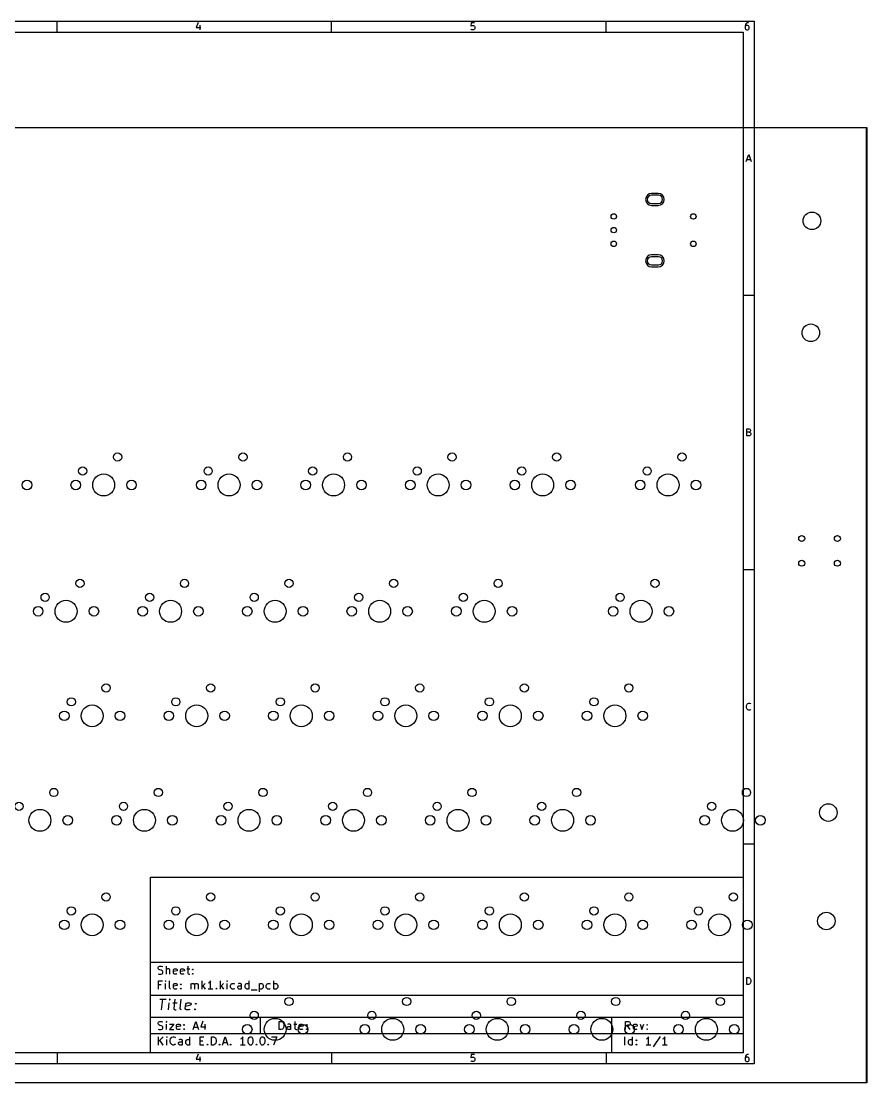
# Model space of a CAD drawing. Header units: inches. Extents: x 0 to 12.1, y -8 to -0.4.
# Drawn here: x 6.04 to 12.11, y -8.01 to -0.39 of the extents above; entities that cross this region are included whole.
import ezdxf

# ---------------------------------------------------------------- set-up
doc = ezdxf.new("R2010")
doc.units = ezdxf.units.IN
doc.header["$MEASUREMENT"] = 0
doc.layers.add('Edge.Cuts', color=31, linetype='CONTINUOUS', true_color=0xffb86c)

msp = doc.modelspace()

# ---------------------------------------------------------------- linework, layer by layer
at = {"layer": 'BLACK', "linetype": 'CONTINUOUS'}
for p, q in [((0.3937, -0.3937), (11.2993, -0.3937)), ((6.2992, -0.4724), (6.2992, -0.3937)), ((7.3093, -0.4028), (7.2971, -0.4394)), ((7.2971, -0.4394), (7.3288, -0.4394)), ((7.3215, -0.4223), (7.3215, -0.4564)), ((8.2677, -0.4724), (8.2677, -0.3937)), ((9.268, -0.4053), (9.2656, -0.4296)), ((9.2656, -0.4296), (9.268, -0.4272)), ((9.268, -0.454), (9.2656, -0.4516)), ((9.2924, -0.4053), (9.268, -0.4053)), ((9.268, -0.4272), (9.2729, -0.4248)), ((9.2729, -0.4564), (9.268, -0.454)), ((9.2729, -0.4248), (9.2851, -0.4248)), ((9.2851, -0.4564), (9.2729, -0.4564)), ((9.2851, -0.4248), (9.29, -0.4272)), ((9.29, -0.454), (9.2851, -0.4564)), ((9.29, -0.4272), (9.2924, -0.4296)), ((9.2924, -0.4516), (9.29, -0.454)), ((9.2924, -0.4296), (9.2948, -0.4345)), ((9.2948, -0.4467), (9.2924, -0.4516)), ((9.2948, -0.4345), (9.2948, -0.4467)), ((10.2362, -0.4724), (10.2362, -0.3937)), ((11.2365, -0.4174), (11.2341, -0.4272)), ((11.2341, -0.4272), (11.2341, -0.4467)), ((11.2365, -0.4296), (11.2341, -0.4345)), ((11.2341, -0.4467), (11.2365, -0.4516)), ((11.2414, -0.4101), (11.2365, -0.4174)), ((11.239, -0.4272), (11.2365, -0.4296)), ((11.2365, -0.4516), (11.239, -0.454)), ((11.2439, -0.4248), (11.239, -0.4272)), ((11.239, -0.454), (11.2439, -0.4564)), ((11.2439, -0.4077), (11.2414, -0.4101)), ((11.2487, -0.4053), (11.2439, -0.4077)), ((11.2536, -0.4248), (11.2439, -0.4248)), ((11.2439, -0.4564), (11.2536, -0.4564)), ((11.2585, -0.4053), (11.2487, -0.4053)), ((11.2585, -0.4272), (11.2536, -0.4248)), ((11.2536, -0.4564), (11.2585, -0.454)), ((11.2609, -0.4296), (11.2585, -0.4272)), ((11.2585, -0.454), (11.2609, -0.4516)), ((11.2634, -0.4345), (11.2609, -0.4296)), ((11.2609, -0.4516), (11.2634, -0.4467)), ((11.2634, -0.4467), (11.2634, -0.4345)), ((11.2993, -0.3937), (11.2993, -7.8743)), ((0.4724, -0.4724), (11.2206, -0.4724)), ((11.2206, -0.4724), (11.2206, -7.7956)), ((11.2429, -1.4013), (11.2599, -1.3501)), ((11.2599, -1.3501), (11.277, -1.4013)), ((11.2477, -1.3867), (11.2721, -1.3867)), ((11.2993, -2.3622), (11.2206, -2.3622)), ((11.2465, -3.3698), (11.2465, -3.3186)), ((11.2465, -3.3186), (11.2636, -3.3186)), ((11.2636, -3.343), (11.2465, -3.343)), ((11.2636, -3.3186), (11.2685, -3.3211)), ((11.2685, -3.3406), (11.2636, -3.343)), ((11.2636, -3.343), (11.2709, -3.3455)), ((11.2685, -3.3211), (11.2709, -3.3235)), ((11.2709, -3.3381), (11.2685, -3.3406)), ((11.2709, -3.3235), (11.2733, -3.3284)), ((11.2733, -3.3333), (11.2709, -3.3381)), ((11.2709, -3.3455), (11.2733, -3.3479)), ((11.2733, -3.3284), (11.2733, -3.3333)), ((11.2733, -3.3479), (11.2758, -3.3528)), ((11.266, -3.3698), (11.2465, -3.3698)), ((11.2709, -3.3674), (11.266, -3.3698)), ((11.2733, -3.365), (11.2709, -3.3674)), ((11.2758, -3.3601), (11.2733, -3.365)), ((11.2758, -3.3528), (11.2758, -3.3601)), ((11.2993, -4.3307), (11.2206, -4.3307)), ((11.2441, -5.3091), (11.2465, -5.2993)), ((11.2441, -5.3164), (11.2441, -5.3091)), ((11.2465, -5.3261), (11.2441, -5.3164)), ((11.2465, -5.2993), (11.249, -5.2945)), ((11.249, -5.331), (11.2465, -5.3261)), ((11.249, -5.2945), (11.2538, -5.2896)), ((11.2538, -5.3359), (11.249, -5.331)), ((11.2538, -5.2896), (11.2611, -5.2871)), ((11.2611, -5.2871), (11.266, -5.2871)), ((11.266, -5.2871), (11.2733, -5.2896)), ((11.2733, -5.2896), (11.2758, -5.292)), ((11.2611, -5.3383), (11.2538, -5.3359)), ((11.266, -5.3383), (11.2611, -5.3383)), ((11.2733, -5.3359), (11.266, -5.3383)), ((11.2758, -5.3335), (11.2733, -5.3359)), ((11.2993, -6.2992), (11.2206, -6.2992)), ((6.9686, -6.5357), (11.2206, -6.5357)), ((6.9686, -7.7956), (6.9686, -6.5357)), ((11.2206, -6.5357), (11.2206, -7.7956)), ((6.9686, -7.146), (11.2206, -7.146)), ((7.0231, -7.1842), (7.0259, -7.1786)), ((7.0231, -7.1898), (7.0231, -7.1842)), ((7.0259, -7.1955), (7.0231, -7.1898)), ((7.0231, -7.2292), (7.0315, -7.232)), ((7.0259, -7.1786), (7.0287, -7.1758)), ((7.0287, -7.1983), (7.0259, -7.1955)), ((7.0287, -7.1758), (7.0343, -7.173)), ((7.0343, -7.2011), (7.0287, -7.1983)), ((7.0315, -7.232), (7.0456, -7.232)), ((7.0343, -7.173), (7.0484, -7.173)), ((7.0456, -7.2039), (7.0343, -7.2011)), ((7.0512, -7.2067), (7.0456, -7.2039)), ((7.0456, -7.232), (7.0512, -7.2292)), ((7.0484, -7.173), (7.0568, -7.1758)), ((7.054, -7.2095), (7.0512, -7.2067)), ((7.0512, -7.2292), (7.054, -7.2264)), ((7.0568, -7.2151), (7.054, -7.2095)), ((7.054, -7.2264), (7.0568, -7.2208)), ((7.0568, -7.2208), (7.0568, -7.2151)), ((7.0821, -7.232), (7.0821, -7.173)), ((7.085, -7.1955), (7.0821, -7.1983)), ((7.0906, -7.1927), (7.085, -7.1955)), ((7.099, -7.1927), (7.0906, -7.1927)), ((7.1046, -7.1955), (7.099, -7.1927)), ((7.1075, -7.2011), (7.1046, -7.1955)), ((7.1075, -7.232), (7.1075, -7.2011)), ((7.1328, -7.2011), (7.1356, -7.1955)), ((7.1328, -7.2236), (7.1328, -7.2011)), ((7.1609, -7.2067), (7.1328, -7.2123)), ((7.1356, -7.2292), (7.1328, -7.2236)), ((7.1356, -7.1955), (7.1412, -7.1927)), ((7.1412, -7.232), (7.1356, -7.2292)), ((7.1412, -7.1927), (7.1525, -7.1927)), ((7.1525, -7.232), (7.1412, -7.232)), ((7.1525, -7.1927), (7.1581, -7.1955)), ((7.1581, -7.2292), (7.1525, -7.232)), ((7.1581, -7.1955), (7.1609, -7.2011)), ((7.1609, -7.2011), (7.1609, -7.2067)), ((7.1834, -7.2011), (7.1862, -7.1955)), ((7.1834, -7.2236), (7.1834, -7.2011)), ((7.2115, -7.2067), (7.1834, -7.2123)), ((7.1862, -7.2292), (7.1834, -7.2236)), ((7.1862, -7.1955), (7.1918, -7.1927)), ((7.1918, -7.232), (7.1862, -7.2292)), ((7.1918, -7.1927), (7.2031, -7.1927)), ((7.2031, -7.232), (7.1918, -7.232)), ((7.2031, -7.1927), (7.2087, -7.1955)), ((7.2087, -7.2292), (7.2031, -7.232)), ((7.2087, -7.1955), (7.2115, -7.2011)), ((7.2115, -7.2011), (7.2115, -7.2067)), ((7.2284, -7.1927), (7.2509, -7.1927)), ((7.2368, -7.173), (7.2368, -7.2236)), ((7.2368, -7.2236), (7.2396, -7.2292)), ((7.2396, -7.2292), (7.2453, -7.232)), ((7.2453, -7.232), (7.2509, -7.232)), ((7.2678, -7.1983), (7.2706, -7.1955)), ((7.2706, -7.2011), (7.2678, -7.1983)), ((7.2678, -7.2292), (7.2706, -7.2264)), ((7.2706, -7.232), (7.2678, -7.2292)), ((7.2706, -7.1955), (7.2734, -7.1983)), ((7.2706, -7.1955), (7.2706, -7.2011)), ((7.2734, -7.1983), (7.2706, -7.2011)), ((7.2706, -7.2264), (7.2734, -7.2292)), ((7.2706, -7.2264), (7.2706, -7.232)), ((7.2734, -7.2292), (7.2706, -7.232)), ((7.0259, -7.3383), (7.0259, -7.2793)), ((7.0259, -7.2793), (7.054, -7.2793)), ((7.0456, -7.3074), (7.0259, -7.3074)), ((7.0765, -7.2793), (7.0737, -7.2821)), ((7.0737, -7.2821), (7.0765, -7.2849)), ((7.0793, -7.2821), (7.0765, -7.2793)), ((7.0765, -7.2793), (7.0765, -7.2849)), ((7.0765, -7.2849), (7.0793, -7.2821)), ((7.0765, -7.3383), (7.0765, -7.2989)), ((7.1046, -7.3299), (7.1046, -7.2793)), ((7.1328, -7.3074), (7.1356, -7.3018)), ((7.1328, -7.3299), (7.1328, -7.3074)), ((7.1356, -7.3018), (7.1412, -7.2989)), ((7.1412, -7.2989), (7.1525, -7.2989)), ((7.1525, -7.2989), (7.1581, -7.3018)), ((7.1581, -7.3018), (7.1609, -7.3074)), ((7.1609, -7.3074), (7.1609, -7.313)), ((7.1834, -7.3046), (7.1862, -7.3018)), ((7.1862, -7.3074), (7.1834, -7.3046)), ((7.1862, -7.3018), (7.189, -7.3046)), ((7.1862, -7.3018), (7.1862, -7.3074)), ((7.189, -7.3046), (7.1862, -7.3074)), ((7.2593, -7.3383), (7.2593, -7.2989)), ((7.2593, -7.3046), (7.2621, -7.3018)), ((7.2621, -7.3018), (7.2678, -7.2989)), ((7.2678, -7.2989), (7.2762, -7.2989)), ((7.2762, -7.2989), (7.2818, -7.3018)), ((7.2818, -7.3018), (7.2846, -7.3074)), ((7.2846, -7.3074), (7.2874, -7.3018)), ((7.2846, -7.3074), (7.2846, -7.3383)), ((7.2874, -7.3018), (7.2931, -7.2989)), ((7.2931, -7.2989), (7.3015, -7.2989)), ((7.3015, -7.2989), (7.3071, -7.3018)), ((7.3071, -7.3018), (7.3099, -7.3074)), ((7.3099, -7.3074), (7.3099, -7.3383)), ((7.3381, -7.3383), (7.3381, -7.2793)), ((7.3606, -7.2989), (7.3381, -7.3214)), ((7.3887, -7.2933), (7.383, -7.2961)), ((7.3943, -7.2877), (7.3887, -7.2933)), ((7.3999, -7.2793), (7.3943, -7.2877)), ((7.3999, -7.3383), (7.3999, -7.2793)), ((7.4702, -7.3383), (7.4702, -7.2793)), ((7.4927, -7.2989), (7.4702, -7.3214)), ((7.518, -7.2793), (7.5152, -7.2821)), ((7.5152, -7.2821), (7.518, -7.2849)), ((7.5208, -7.2821), (7.518, -7.2793)), ((7.518, -7.2793), (7.518, -7.2849)), ((7.518, -7.2849), (7.5208, -7.2821)), ((7.518, -7.3383), (7.518, -7.2989)), ((7.5433, -7.3102), (7.5462, -7.3046)), ((7.5433, -7.3271), (7.5433, -7.3102)), ((7.5462, -7.3046), (7.549, -7.3018)), ((7.549, -7.3018), (7.5546, -7.2989)), ((7.5546, -7.2989), (7.5658, -7.2989)), ((7.5658, -7.2989), (7.5715, -7.3018)), ((7.6024, -7.2989), (7.5968, -7.3018)), ((7.6136, -7.2989), (7.6024, -7.2989)), ((7.6193, -7.3018), (7.6136, -7.2989)), ((7.6221, -7.3074), (7.6193, -7.3018)), ((7.6221, -7.3383), (7.6221, -7.3074)), ((7.6474, -7.3102), (7.6502, -7.3046)), ((7.6474, -7.3271), (7.6474, -7.3102)), ((7.6502, -7.3046), (7.653, -7.3018)), ((7.653, -7.3018), (7.6586, -7.2989)), ((7.6586, -7.2989), (7.6699, -7.2989)), ((7.6699, -7.2989), (7.6755, -7.3018)), ((7.6755, -7.3383), (7.6755, -7.2793)), ((7.7486, -7.2989), (7.7486, -7.358)), ((7.7486, -7.3018), (7.7543, -7.2989)), ((7.7543, -7.2989), (7.7655, -7.2989)), ((7.7655, -7.2989), (7.7711, -7.3018)), ((7.7711, -7.3018), (7.7739, -7.3046)), ((7.7739, -7.3046), (7.7768, -7.3102)), ((7.7768, -7.3102), (7.7768, -7.3271)), ((7.7992, -7.3102), (7.8021, -7.3046)), ((7.7992, -7.3271), (7.7992, -7.3102)), ((7.8021, -7.3046), (7.8049, -7.3018)), ((7.8049, -7.3018), (7.8105, -7.2989)), ((7.8105, -7.2989), (7.8217, -7.2989)), ((7.8217, -7.2989), (7.8274, -7.3018)), ((7.8527, -7.3383), (7.8527, -7.2793)), ((7.8527, -7.3018), (7.8583, -7.2989)), ((7.8583, -7.2989), (7.8696, -7.2989)), ((7.8696, -7.2989), (7.8752, -7.3018)), ((7.8752, -7.3018), (7.878, -7.3046)), ((7.878, -7.3046), (7.8808, -7.3102)), ((7.8808, -7.3102), (7.8808, -7.3271)), ((11.2465, -7.3068), (11.2465, -7.2557)), ((11.2465, -7.2557), (11.2587, -7.2557)), ((11.2587, -7.3068), (11.2465, -7.3068)), ((11.2587, -7.2557), (11.266, -7.2581)), ((11.266, -7.3044), (11.2587, -7.3068)), ((11.266, -7.2581), (11.2709, -7.263)), ((11.2709, -7.2995), (11.266, -7.3044)), ((11.2709, -7.263), (11.2733, -7.2678)), ((11.2733, -7.2946), (11.2709, -7.2995)), ((11.2733, -7.2678), (11.2758, -7.2776)), ((11.2758, -7.2849), (11.2733, -7.2946)), ((11.2758, -7.2776), (11.2758, -7.2849)), ((6.9686, -7.3822), (11.2206, -7.3822)), ((7.1075, -7.3355), (7.1046, -7.3299)), ((7.1131, -7.3383), (7.1075, -7.3355)), ((7.1609, -7.313), (7.1328, -7.3186)), ((7.1356, -7.3355), (7.1328, -7.3299)), ((7.1412, -7.3383), (7.1356, -7.3355)), ((7.1525, -7.3383), (7.1412, -7.3383)), ((7.1581, -7.3355), (7.1525, -7.3383)), ((7.1834, -7.3355), (7.1862, -7.3327)), ((7.1862, -7.3383), (7.1834, -7.3355)), ((7.1862, -7.3327), (7.189, -7.3355)), ((7.1862, -7.3327), (7.1862, -7.3383)), ((7.189, -7.3355), (7.1862, -7.3383)), ((7.3437, -7.3158), (7.3606, -7.3383)), ((7.4168, -7.3383), (7.383, -7.3383)), ((7.4393, -7.3355), (7.4421, -7.3327)), ((7.4421, -7.3383), (7.4393, -7.3355)), ((7.4421, -7.3327), (7.4449, -7.3355)), ((7.4421, -7.3327), (7.4421, -7.3383)), ((7.4449, -7.3355), (7.4421, -7.3383)), ((7.4759, -7.3158), (7.4927, -7.3383)), ((7.5462, -7.3327), (7.5433, -7.3271)), ((7.549, -7.3355), (7.5462, -7.3327)), ((7.5546, -7.3383), (7.549, -7.3355)), ((7.5658, -7.3383), (7.5546, -7.3383)), ((7.5715, -7.3355), (7.5658, -7.3383)), ((7.594, -7.3243), (7.5968, -7.3186)), ((7.594, -7.3299), (7.594, -7.3243)), ((7.5968, -7.3355), (7.594, -7.3299)), ((7.5968, -7.3186), (7.6024, -7.3158)), ((7.6024, -7.3383), (7.5968, -7.3355)), ((7.6024, -7.3158), (7.6165, -7.3158)), ((7.6165, -7.3383), (7.6024, -7.3383)), ((7.6165, -7.3158), (7.6221, -7.313)), ((7.6221, -7.3355), (7.6165, -7.3383)), ((7.6502, -7.3327), (7.6474, -7.3271)), ((7.653, -7.3355), (7.6502, -7.3327)), ((7.6586, -7.3383), (7.653, -7.3355)), ((7.6699, -7.3383), (7.6586, -7.3383)), ((7.6755, -7.3355), (7.6699, -7.3383)), ((7.6896, -7.3439), (7.7346, -7.3439)), ((7.7543, -7.3383), (7.7486, -7.3355)), ((7.7655, -7.3383), (7.7543, -7.3383)), ((7.7711, -7.3355), (7.7655, -7.3383)), ((7.7739, -7.3327), (7.7711, -7.3355)), ((7.7768, -7.3271), (7.7739, -7.3327)), ((7.8021, -7.3327), (7.7992, -7.3271)), ((7.8049, -7.3355), (7.8021, -7.3327)), ((7.8105, -7.3383), (7.8049, -7.3355)), ((7.8217, -7.3383), (7.8105, -7.3383)), ((7.8274, -7.3355), (7.8217, -7.3383)), ((7.8583, -7.3383), (7.8527, -7.3355)), ((7.8696, -7.3383), (7.8583, -7.3383)), ((7.8752, -7.3355), (7.8696, -7.3383)), ((7.878, -7.3327), (7.8752, -7.3355)), ((7.8808, -7.3271), (7.878, -7.3327)), ((7.0352, -7.4099), (7.0802, -7.4099)), ((7.0478, -7.4886), (7.0577, -7.4099)), ((7.0966, -7.4886), (7.1032, -7.4362)), ((7.1064, -7.4099), (7.1022, -7.4137)), ((7.1022, -7.4137), (7.1055, -7.4174)), ((7.1064, -7.4099), (7.1055, -7.4174)), ((7.1055, -7.4174), (7.1097, -7.4137)), ((7.1097, -7.4137), (7.1064, -7.4099)), ((7.1294, -7.4362), (7.1594, -7.4362)), ((7.1439, -7.4099), (7.1355, -7.4774)), ((7.1805, -7.4774), (7.1889, -7.4099)), ((7.218, -7.4774), (7.2217, -7.4474)), ((7.2583, -7.4549), (7.2199, -7.4624)), ((7.2217, -7.4474), (7.2264, -7.4399)), ((7.2264, -7.4399), (7.2344, -7.4362)), ((7.2344, -7.4362), (7.2494, -7.4362)), ((7.2494, -7.4362), (7.2564, -7.4399)), ((7.2564, -7.4399), (7.2592, -7.4474)), ((7.2592, -7.4474), (7.2583, -7.4549)), ((7.2897, -7.4437), (7.2939, -7.4399)), ((7.293, -7.4474), (7.2897, -7.4437)), ((7.2939, -7.4399), (7.293, -7.4474)), ((7.2972, -7.4437), (7.293, -7.4474)), ((7.2939, -7.4399), (7.2972, -7.4437)), ((6.9686, -7.5397), (11.2206, -7.5397)), ((7.1355, -7.4774), (7.1383, -7.4849)), ((7.1383, -7.4849), (7.1453, -7.4886)), ((7.1453, -7.4886), (7.1528, -7.4886)), ((7.1833, -7.4849), (7.1805, -7.4774)), ((7.1903, -7.4886), (7.1833, -7.4849)), ((7.2208, -7.4849), (7.218, -7.4774)), ((7.2278, -7.4886), (7.2208, -7.4849)), ((7.2428, -7.4886), (7.2278, -7.4886)), ((7.2508, -7.4849), (7.2428, -7.4886)), ((7.2845, -7.4849), (7.2888, -7.4811)), ((7.2878, -7.4886), (7.2845, -7.4849)), ((7.2888, -7.4811), (7.2878, -7.4886)), ((7.292, -7.4849), (7.2878, -7.4886)), ((7.2888, -7.4811), (7.292, -7.4849)), ((7.756, -7.5397), (7.756, -7.6578)), ((10.2757, -7.5397), (10.2757, -7.7956)), ((7.0231, -7.5819), (7.0259, -7.5762)), ((7.0231, -7.5875), (7.0231, -7.5819)), ((7.0259, -7.5931), (7.0231, -7.5875)), ((7.0259, -7.5762), (7.0287, -7.5734)), ((7.0287, -7.5959), (7.0259, -7.5931)), ((7.0287, -7.5734), (7.0343, -7.5706)), ((7.0343, -7.5987), (7.0287, -7.5959)), ((7.0343, -7.5706), (7.0484, -7.5706)), ((7.0456, -7.6015), (7.0343, -7.5987)), ((7.0512, -7.6043), (7.0456, -7.6015)), ((7.0484, -7.5706), (7.0568, -7.5734)), ((7.054, -7.6072), (7.0512, -7.6043)), ((7.0568, -7.6128), (7.054, -7.6072)), ((7.0568, -7.6184), (7.0568, -7.6128)), ((7.0821, -7.5706), (7.0793, -7.5734)), ((7.0793, -7.5734), (7.0821, -7.5762)), ((7.085, -7.5734), (7.0821, -7.5706)), ((7.0821, -7.5706), (7.0821, -7.5762)), ((7.0821, -7.5762), (7.085, -7.5734)), ((7.0821, -7.6297), (7.0821, -7.5903)), ((7.1046, -7.5903), (7.1356, -7.5903)), ((7.1356, -7.5903), (7.1046, -7.6297)), ((7.1553, -7.5987), (7.1581, -7.5931)), ((7.1553, -7.6212), (7.1553, -7.5987)), ((7.1834, -7.6043), (7.1553, -7.61)), ((7.1581, -7.5931), (7.1637, -7.5903)), ((7.1637, -7.5903), (7.175, -7.5903)), ((7.175, -7.5903), (7.1806, -7.5931)), ((7.1806, -7.5931), (7.1834, -7.5987)), ((7.1834, -7.5987), (7.1834, -7.6043)), ((7.2059, -7.5959), (7.2087, -7.5931)), ((7.2087, -7.5987), (7.2059, -7.5959)), ((7.2087, -7.5931), (7.2115, -7.5959)), ((7.2087, -7.5931), (7.2087, -7.5987)), ((7.2115, -7.5959), (7.2087, -7.5987)), ((7.2734, -7.6297), (7.2931, -7.5706)), ((7.279, -7.6128), (7.3071, -7.6128)), ((7.2931, -7.5706), (7.3127, -7.6297)), ((7.3437, -7.5678), (7.3296, -7.61)), ((7.3296, -7.61), (7.3662, -7.61)), ((7.3577, -7.5903), (7.3577, -7.6297)), ((7.892, -7.6297), (7.892, -7.5706)), ((7.892, -7.5706), (7.9061, -7.5706)), ((7.9061, -7.5706), (7.9145, -7.5734)), ((7.9145, -7.5734), (7.9202, -7.579)), ((7.9202, -7.579), (7.923, -7.5847)), ((7.923, -7.6156), (7.9202, -7.6212)), ((7.923, -7.5847), (7.9258, -7.5959)), ((7.9258, -7.6043), (7.923, -7.6156)), ((7.9258, -7.5959), (7.9258, -7.6043)), ((7.9483, -7.6156), (7.9511, -7.61)), ((7.9483, -7.6212), (7.9483, -7.6156)), ((7.9567, -7.5903), (7.9511, -7.5931)), ((7.9511, -7.61), (7.9567, -7.6072)), ((7.968, -7.5903), (7.9567, -7.5903)), ((7.9567, -7.6072), (7.9708, -7.6072)), ((7.9736, -7.5931), (7.968, -7.5903)), ((7.9708, -7.6072), (7.9764, -7.6043)), ((7.9764, -7.5987), (7.9736, -7.5931)), ((7.9764, -7.6297), (7.9764, -7.5987)), ((7.9961, -7.5903), (8.0186, -7.5903)), ((8.0045, -7.5706), (8.0045, -7.6212)), ((8.0355, -7.5987), (8.0383, -7.5931)), ((8.0355, -7.6212), (8.0355, -7.5987)), ((8.0636, -7.6043), (8.0355, -7.61)), ((8.0383, -7.5931), (8.0439, -7.5903)), ((8.0439, -7.5903), (8.0552, -7.5903)), ((8.0552, -7.5903), (8.0608, -7.5931)), ((8.0608, -7.5931), (8.0636, -7.5987)), ((8.0636, -7.5987), (8.0636, -7.6043)), ((8.0861, -7.5959), (8.0889, -7.5931)), ((8.0889, -7.5987), (8.0861, -7.5959)), ((8.0889, -7.5931), (8.0917, -7.5959)), ((8.0889, -7.5931), (8.0889, -7.5987)), ((8.0917, -7.5959), (8.0889, -7.5987)), ((10.3762, -7.6294), (10.3762, -7.5703)), ((10.3762, -7.5703), (10.3987, -7.5703)), ((10.3987, -7.6012), (10.3762, -7.6012)), ((10.41, -7.6294), (10.3903, -7.6012)), ((10.3987, -7.5703), (10.4044, -7.5731)), ((10.4044, -7.5984), (10.3987, -7.6012)), ((10.4044, -7.5731), (10.4072, -7.5759)), ((10.4072, -7.5956), (10.4044, -7.5984)), ((10.4072, -7.5759), (10.41, -7.5815)), ((10.41, -7.59), (10.4072, -7.5956)), ((10.41, -7.5815), (10.41, -7.59)), ((10.4325, -7.5984), (10.4353, -7.5928)), ((10.4325, -7.6209), (10.4325, -7.5984)), ((10.4606, -7.604), (10.4325, -7.6097)), ((10.4353, -7.5928), (10.4409, -7.59)), ((10.4409, -7.59), (10.4522, -7.59)), ((10.4522, -7.59), (10.4578, -7.5928)), ((10.4578, -7.5928), (10.4606, -7.5984)), ((10.4606, -7.5984), (10.4606, -7.604)), ((10.4803, -7.59), (10.4944, -7.6294)), ((10.4944, -7.6294), (10.5084, -7.59)), ((10.5281, -7.5956), (10.5309, -7.5928)), ((10.5309, -7.5984), (10.5281, -7.5956)), ((10.5309, -7.5928), (10.5337, -7.5956)), ((10.5309, -7.5928), (10.5309, -7.5984)), ((10.5337, -7.5956), (10.5309, -7.5984)), ((6.9686, -7.6578), (11.2206, -7.6578)), ((7.0231, -7.6268), (7.0315, -7.6297)), ((7.0259, -7.7399), (7.0259, -7.6808)), ((7.0597, -7.6808), (7.0259, -7.7146)), ((7.0315, -7.6297), (7.0456, -7.6297)), ((7.0456, -7.6297), (7.0512, -7.6268)), ((7.0512, -7.6268), (7.054, -7.624)), ((7.054, -7.624), (7.0568, -7.6184)), ((7.085, -7.6808), (7.0821, -7.6837)), ((7.0821, -7.6837), (7.085, -7.6865)), ((7.0878, -7.6837), (7.085, -7.6808)), ((7.085, -7.6808), (7.085, -7.6865)), ((7.085, -7.6865), (7.0878, -7.6837)), ((7.1046, -7.6297), (7.1356, -7.6297)), ((7.1131, -7.6949), (7.1159, -7.6893)), ((7.1159, -7.6893), (7.1215, -7.6837)), ((7.1215, -7.6837), (7.13, -7.6808)), ((7.13, -7.6808), (7.1356, -7.6808)), ((7.1356, -7.6808), (7.144, -7.6837)), ((7.144, -7.6837), (7.1468, -7.6865)), ((7.1581, -7.6268), (7.1553, -7.6212)), ((7.1637, -7.6297), (7.1581, -7.6268)), ((7.175, -7.6297), (7.1637, -7.6297)), ((7.1806, -7.6268), (7.175, -7.6297)), ((7.2059, -7.6268), (7.2087, -7.624)), ((7.2087, -7.6297), (7.2059, -7.6268)), ((7.2087, -7.624), (7.2115, -7.6268)), ((7.2087, -7.624), (7.2087, -7.6297)), ((7.2115, -7.6268), (7.2087, -7.6297)), ((7.2509, -7.7399), (7.2509, -7.6808)), ((7.324, -7.7399), (7.324, -7.6808)), ((7.324, -7.6808), (7.3521, -7.6808)), ((7.4055, -7.7399), (7.4055, -7.6808)), ((7.4055, -7.6808), (7.4196, -7.6808)), ((7.4196, -7.6808), (7.428, -7.6837)), ((7.428, -7.6837), (7.4337, -7.6893)), ((7.4337, -7.6893), (7.4365, -7.6949)), ((7.4843, -7.7399), (7.504, -7.6808)), ((7.504, -7.6808), (7.5237, -7.7399)), ((7.6249, -7.6893), (7.6193, -7.6949)), ((7.6305, -7.6808), (7.6249, -7.6893)), ((7.6305, -7.7399), (7.6305, -7.6808)), ((7.6699, -7.7033), (7.6727, -7.6921)), ((7.6727, -7.6921), (7.6755, -7.6865)), ((7.6755, -7.6865), (7.6783, -7.6837)), ((7.6783, -7.6837), (7.6839, -7.6808)), ((7.6839, -7.6808), (7.6896, -7.6808)), ((7.6896, -7.6808), (7.6952, -7.6837)), ((7.6952, -7.6837), (7.698, -7.6865)), ((7.698, -7.6865), (7.7008, -7.6921)), ((7.7008, -7.6921), (7.7036, -7.7033)), ((7.7543, -7.7033), (7.7571, -7.6921)), ((7.7571, -7.6921), (7.7599, -7.6865)), ((7.7599, -7.6865), (7.7627, -7.6837)), ((7.7627, -7.6837), (7.7683, -7.6808)), ((7.7683, -7.6808), (7.7739, -7.6808)), ((7.7739, -7.6808), (7.7796, -7.6837)), ((7.7796, -7.6837), (7.7824, -7.6865)), ((7.7824, -7.6865), (7.7852, -7.6921)), ((7.7852, -7.6921), (7.788, -7.7033)), ((7.8358, -7.6808), (7.8752, -7.6808)), ((7.8752, -7.6808), (7.8499, -7.7399)), ((7.9061, -7.6297), (7.892, -7.6297)), ((7.9145, -7.6268), (7.9061, -7.6297)), ((7.9202, -7.6212), (7.9145, -7.6268)), ((7.9511, -7.6268), (7.9483, -7.6212)), ((7.9567, -7.6297), (7.9511, -7.6268)), ((7.9708, -7.6297), (7.9567, -7.6297)), ((7.9764, -7.6268), (7.9708, -7.6297)), ((8.0045, -7.6212), (8.0073, -7.6268)), ((8.0073, -7.6268), (8.013, -7.6297)), ((8.013, -7.6297), (8.0186, -7.6297)), ((8.0383, -7.6268), (8.0355, -7.6212)), ((8.0439, -7.6297), (8.0383, -7.6268)), ((8.0552, -7.6297), (8.0439, -7.6297)), ((8.0608, -7.6268), (8.0552, -7.6297)), ((8.0861, -7.6268), (8.0889, -7.624)), ((8.0889, -7.6297), (8.0861, -7.6268)), ((8.0889, -7.624), (8.0917, -7.6268)), ((8.0889, -7.624), (8.0889, -7.6297)), ((8.0917, -7.6268), (8.0889, -7.6297)), ((10.3724, -7.7399), (10.3724, -7.6808)), ((10.4258, -7.7399), (10.4258, -7.6808)), ((10.4353, -7.6265), (10.4325, -7.6209)), ((10.4409, -7.6294), (10.4353, -7.6265)), ((10.4522, -7.6294), (10.4409, -7.6294)), ((10.4578, -7.6265), (10.4522, -7.6294)), ((10.5281, -7.6265), (10.5309, -7.6237)), ((10.5309, -7.6294), (10.5281, -7.6265)), ((10.5355, -7.6893), (10.5298, -7.6949)), ((10.5309, -7.6237), (10.5337, -7.6265)), ((10.5309, -7.6237), (10.5309, -7.6294)), ((10.5337, -7.6265), (10.5309, -7.6294)), ((10.5411, -7.6808), (10.5355, -7.6893)), ((10.5411, -7.7399), (10.5411, -7.6808)), ((10.6255, -7.678), (10.5748, -7.754)), ((10.6536, -7.6893), (10.648, -7.6949)), ((10.6592, -7.6808), (10.6536, -7.6893)), ((10.6592, -7.7399), (10.6592, -7.6808)), ((7.0597, -7.7399), (7.0343, -7.7061)), ((7.085, -7.7399), (7.085, -7.7005)), ((7.1103, -7.7061), (7.1131, -7.6949)), ((7.1103, -7.7146), (7.1103, -7.7061)), ((7.1131, -7.7258), (7.1103, -7.7146)), ((7.1159, -7.7315), (7.1131, -7.7258)), ((7.1215, -7.7371), (7.1159, -7.7315)), ((7.13, -7.7399), (7.1215, -7.7371)), ((7.1356, -7.7399), (7.13, -7.7399)), ((7.144, -7.7371), (7.1356, -7.7399)), ((7.1468, -7.7343), (7.144, -7.7371)), ((7.1693, -7.7258), (7.1721, -7.7202)), ((7.1693, -7.7315), (7.1693, -7.7258)), ((7.1721, -7.7371), (7.1693, -7.7315)), ((7.1778, -7.7005), (7.1721, -7.7033)), ((7.1721, -7.7202), (7.1778, -7.7174)), ((7.1778, -7.7399), (7.1721, -7.7371)), ((7.189, -7.7005), (7.1778, -7.7005)), ((7.1778, -7.7174), (7.1918, -7.7174)), ((7.1918, -7.7399), (7.1778, -7.7399)), ((7.1946, -7.7033), (7.189, -7.7005)), ((7.1918, -7.7174), (7.1974, -7.7146)), ((7.1974, -7.7371), (7.1918, -7.7399)), ((7.1974, -7.709), (7.1946, -7.7033)), ((7.1974, -7.7399), (7.1974, -7.709)), ((7.2228, -7.7118), (7.2256, -7.7061)), ((7.2228, -7.7286), (7.2228, -7.7118)), ((7.2256, -7.7343), (7.2228, -7.7286)), ((7.2256, -7.7061), (7.2284, -7.7033)), ((7.2284, -7.7371), (7.2256, -7.7343)), ((7.2284, -7.7033), (7.234, -7.7005)), ((7.234, -7.7399), (7.2284, -7.7371)), ((7.234, -7.7005), (7.2453, -7.7005)), ((7.2453, -7.7399), (7.234, -7.7399)), ((7.2453, -7.7005), (7.2509, -7.7033)), ((7.2509, -7.7371), (7.2453, -7.7399)), ((7.324, -7.709), (7.3437, -7.709)), ((7.3521, -7.7399), (7.324, -7.7399)), ((7.3746, -7.7371), (7.3774, -7.7343)), ((7.3774, -7.7399), (7.3746, -7.7371)), ((7.3774, -7.7343), (7.3802, -7.7371)), ((7.3774, -7.7343), (7.3774, -7.7399)), ((7.3802, -7.7371), (7.3774, -7.7399)), ((7.4196, -7.7399), (7.4055, -7.7399)), ((7.428, -7.7371), (7.4196, -7.7399)), ((7.4337, -7.7315), (7.428, -7.7371)), ((7.4365, -7.7258), (7.4337, -7.7315)), ((7.4365, -7.6949), (7.4393, -7.7061)), ((7.4393, -7.7146), (7.4365, -7.7258)), ((7.4393, -7.7061), (7.4393, -7.7146)), ((7.4618, -7.7371), (7.4646, -7.7343)), ((7.4646, -7.7399), (7.4618, -7.7371)), ((7.4646, -7.7343), (7.4674, -7.7371)), ((7.4646, -7.7343), (7.4646, -7.7399)), ((7.4674, -7.7371), (7.4646, -7.7399)), ((7.4899, -7.723), (7.518, -7.723)), ((7.5405, -7.7371), (7.5433, -7.7343)), ((7.5433, -7.7399), (7.5405, -7.7371)), ((7.5433, -7.7343), (7.5462, -7.7371)), ((7.5433, -7.7343), (7.5433, -7.7399)), ((7.5462, -7.7371), (7.5433, -7.7399)), ((7.6193, -7.6949), (7.6136, -7.6977)), ((7.6474, -7.7399), (7.6136, -7.7399)), ((7.6699, -7.7174), (7.6699, -7.7033)), ((7.6727, -7.7286), (7.6699, -7.7174)), ((7.6755, -7.7343), (7.6727, -7.7286)), ((7.6783, -7.7371), (7.6755, -7.7343)), ((7.6839, -7.7399), (7.6783, -7.7371)), ((7.6896, -7.7399), (7.6839, -7.7399)), ((7.6952, -7.7371), (7.6896, -7.7399)), ((7.698, -7.7343), (7.6952, -7.7371)), ((7.7008, -7.7286), (7.698, -7.7343)), ((7.7036, -7.7174), (7.7008, -7.7286)), ((7.7036, -7.7033), (7.7036, -7.7174)), ((7.7261, -7.7371), (7.7289, -7.7343)), ((7.7289, -7.7399), (7.7261, -7.7371)), ((7.7289, -7.7343), (7.7318, -7.7371)), ((7.7289, -7.7343), (7.7289, -7.7399)), ((7.7318, -7.7371), (7.7289, -7.7399)), ((7.7543, -7.7174), (7.7543, -7.7033)), ((7.7571, -7.7286), (7.7543, -7.7174)), ((7.7599, -7.7343), (7.7571, -7.7286)), ((7.7627, -7.7371), (7.7599, -7.7343)), ((7.7683, -7.7399), (7.7627, -7.7371)), ((7.7739, -7.7399), (7.7683, -7.7399)), ((7.7796, -7.7371), (7.7739, -7.7399)), ((7.7824, -7.7343), (7.7796, -7.7371)), ((7.7852, -7.7286), (7.7824, -7.7343)), ((7.788, -7.7174), (7.7852, -7.7286)), ((7.788, -7.7033), (7.788, -7.7174)), ((7.8105, -7.7371), (7.8133, -7.7343)), ((7.8133, -7.7399), (7.8105, -7.7371)), ((7.8133, -7.7343), (7.8161, -7.7371)), ((7.8133, -7.7343), (7.8133, -7.7399)), ((7.8161, -7.7371), (7.8133, -7.7399)), ((10.3977, -7.7118), (10.4005, -7.7061)), ((10.3977, -7.7286), (10.3977, -7.7118)), ((10.4005, -7.7343), (10.3977, -7.7286)), ((10.4005, -7.7061), (10.4033, -7.7033)), ((10.4033, -7.7371), (10.4005, -7.7343)), ((10.4033, -7.7033), (10.4089, -7.7005)), ((10.4089, -7.7399), (10.4033, -7.7371)), ((10.4089, -7.7005), (10.4202, -7.7005)), ((10.4202, -7.7399), (10.4089, -7.7399)), ((10.4202, -7.7005), (10.4258, -7.7033)), ((10.4258, -7.7371), (10.4202, -7.7399)), ((10.4511, -7.7061), (10.4539, -7.7033)), ((10.4539, -7.709), (10.4511, -7.7061)), ((10.4511, -7.7371), (10.4539, -7.7343)), ((10.4539, -7.7399), (10.4511, -7.7371)), ((10.4539, -7.7033), (10.4567, -7.7061)), ((10.4539, -7.7033), (10.4539, -7.709)), ((10.4567, -7.7061), (10.4539, -7.709)), ((10.4539, -7.7343), (10.4567, -7.7371)), ((10.4539, -7.7343), (10.4539, -7.7399)), ((10.4567, -7.7371), (10.4539, -7.7399)), ((10.5298, -7.6949), (10.5242, -7.6977)), ((10.558, -7.7399), (10.5242, -7.7399)), ((10.648, -7.6949), (10.6423, -7.6977)), ((10.6761, -7.7399), (10.6423, -7.7399)), ((11.2206, -7.7956), (0.4724, -7.7956)), ((6.2992, -7.7956), (6.2992, -7.8743)), ((11.2206, -7.7956), (6.9686, -7.7956)), ((7.3093, -7.8047), (7.2971, -7.8412)), ((7.2971, -7.8412), (7.3288, -7.8412)), ((7.3215, -7.8242), (7.3215, -7.8583)), ((8.2677, -7.7956), (8.2677, -7.8743)), ((9.268, -7.8071), (9.2656, -7.8315)), ((9.2656, -7.8315), (9.268, -7.8291)), ((9.2924, -7.8071), (9.268, -7.8071)), ((9.268, -7.8291), (9.2729, -7.8266)), ((9.2729, -7.8266), (9.2851, -7.8266)), ((9.2851, -7.8266), (9.29, -7.8291)), ((9.29, -7.8291), (9.2924, -7.8315)), ((9.2924, -7.8315), (9.2948, -7.8364)), ((9.2948, -7.8364), (9.2948, -7.8486)), ((10.2362, -7.7956), (10.2362, -7.8743)), ((11.2365, -7.8193), (11.2341, -7.8291)), ((11.2341, -7.8291), (11.2341, -7.8486)), ((11.2365, -7.8315), (11.2341, -7.8364)), ((11.2414, -7.812), (11.2365, -7.8193)), ((11.239, -7.8291), (11.2365, -7.8315)), ((11.2439, -7.8266), (11.239, -7.8291)), ((11.2439, -7.8096), (11.2414, -7.812)), ((11.2487, -7.8071), (11.2439, -7.8096)), ((11.2536, -7.8266), (11.2439, -7.8266)), ((11.2585, -7.8071), (11.2487, -7.8071)), ((11.2585, -7.8291), (11.2536, -7.8266)), ((11.2609, -7.8315), (11.2585, -7.8291)), ((11.2634, -7.8364), (11.2609, -7.8315)), ((11.2634, -7.8486), (11.2634, -7.8364)), ((11.2993, -7.8743), (0.3937, -7.8743)), ((9.268, -7.8559), (9.2656, -7.8534)), ((9.2729, -7.8583), (9.268, -7.8559)), ((9.2851, -7.8583), (9.2729, -7.8583)), ((9.29, -7.8559), (9.2851, -7.8583)), ((9.2924, -7.8534), (9.29, -7.8559)), ((9.2948, -7.8486), (9.2924, -7.8534)), ((11.2341, -7.8486), (11.2365, -7.8534)), ((11.2365, -7.8534), (11.239, -7.8559)), ((11.239, -7.8559), (11.2439, -7.8583)), ((11.2439, -7.8583), (11.2536, -7.8583)), ((11.2536, -7.8583), (11.2585, -7.8559)), ((11.2585, -7.8559), (11.2609, -7.8534)), ((11.2609, -7.8534), (11.2634, -7.8486))]:
    msp.add_line(p, q, dxfattribs=at)
at = {"layer": 'Edge.Cuts', "linetype": 'CONTINUOUS'}
for p, q in [((-0.0409, -1.1569), (12.1059, -1.1569)), ((12.1049, -1.1589), (-0.04, -1.1589)), ((12.1049, -8.0089), (12.1049, -1.1589)), ((12.1059, -1.1569), (12.1063, -1.157)), ((12.1063, -1.157), (12.1068, -1.1575)), ((12.1068, -1.1575), (12.1069, -1.1579)), ((12.1069, -1.1579), (12.1069, -8.0098)), ((10.6128, -1.6427), (10.5616, -1.6427)), ((10.6108, -1.6289), (10.5636, -1.6289)), ((10.5616, -1.7018), (10.6128, -1.7018)), ((10.5636, -1.7156), (10.6108, -1.7156)), ((10.6128, -2.0837), (10.5616, -2.0837)), ((10.6108, -2.0699), (10.5636, -2.0699)), ((10.5616, -2.1427), (10.6128, -2.1427)), ((10.5636, -2.1565), (10.6108, -2.1565)), ((12.1059, -8.0108), (-0.0409, -8.0108)), ((-0.04, -8.0089), (12.1049, -8.0089)), ((12.1063, -8.0108), (12.1059, -8.0108)), ((12.1068, -8.0102), (12.1063, -8.0108)), ((12.1069, -8.0098), (12.1068, -8.0102))]:
    msp.add_line(p, q, dxfattribs=at)
at = {"layer": 'Edge.Cuts'}
for centre, radius in [((10.2919, -1.7943), 0.0197), ((10.2919, -1.7943), 0.0197), ((10.8628, -1.7943), 0.0197), ((10.8628, -1.7943), 0.0197), ((11.7135, -1.826), 0.063), ((11.7135, -1.826), 0.063), ((10.2919, -1.8927), 0.0197), ((10.2919, -1.8927), 0.0197), ((10.2919, -1.9911), 0.0197), ((10.2919, -1.9911), 0.0197), ((10.8628, -1.9911), 0.0197), ((10.8628, -1.9911), 0.0197), ((11.7059, -2.6291), 0.063), ((11.7059, -2.6291), 0.063), ((6.7323, -3.5212), 0.0295), ((6.7323, -3.5212), 0.0295), ((7.6319, -3.5212), 0.0295), ((7.6319, -3.5212), 0.0295), ((8.3819, -3.5212), 0.0295), ((8.3819, -3.5212), 0.0295), ((9.1319, -3.5212), 0.0295), ((9.1319, -3.5212), 0.0295), ((9.8819, -3.5212), 0.0295), ((9.8819, -3.5212), 0.0295), ((10.7815, -3.5212), 0.0295), ((10.7815, -3.5212), 0.0295), ((6.4823, -3.6212), 0.0295), ((6.4823, -3.6212), 0.0295), ((6.6323, -3.7212), 0.0787), ((6.6323, -3.7212), 0.0787), ((7.3819, -3.6212), 0.0295), ((7.3819, -3.6212), 0.0295), ((7.5319, -3.7212), 0.0787), ((7.5319, -3.7212), 0.0787), ((8.1319, -3.6212), 0.0295), ((8.1319, -3.6212), 0.0295), ((8.2819, -3.7212), 0.0787), ((8.2819, -3.7212), 0.0787), ((8.8819, -3.6212), 0.0295), ((8.8819, -3.6212), 0.0295), ((9.0319, -3.7212), 0.0787), ((9.0319, -3.7212), 0.0787), ((9.6319, -3.6212), 0.0295), ((9.6319, -3.6212), 0.0295), ((9.7819, -3.7212), 0.0787), ((9.7819, -3.7212), 0.0787), ((10.5315, -3.6212), 0.0295), ((10.5315, -3.6212), 0.0295), ((10.6815, -3.7212), 0.0787), ((10.6815, -3.7212), 0.0787), ((6.0823, -3.7212), 0.0344), ((6.0823, -3.7212), 0.0344), ((6.4323, -3.7212), 0.0344), ((6.4323, -3.7212), 0.0344), ((6.8323, -3.7212), 0.0344), ((6.8323, -3.7212), 0.0344), ((7.3319, -3.7212), 0.0344), ((7.3319, -3.7212), 0.0344), ((7.7319, -3.7212), 0.0344), ((7.7319, -3.7212), 0.0344), ((8.0819, -3.7212), 0.0344), ((8.0819, -3.7212), 0.0344), ((8.4819, -3.7212), 0.0344), ((8.4819, -3.7212), 0.0344), ((8.8319, -3.7212), 0.0344), ((8.8319, -3.7212), 0.0344), ((9.2319, -3.7212), 0.0344), ((9.2319, -3.7212), 0.0344), ((9.5819, -3.7212), 0.0344), ((9.5819, -3.7212), 0.0344), ((9.9819, -3.7212), 0.0344), ((9.9819, -3.7212), 0.0344), ((10.4815, -3.7212), 0.0344), ((10.4815, -3.7212), 0.0344), ((10.8815, -3.7212), 0.0344), ((10.8815, -3.7212), 0.0344), ((11.6406, -4.1055), 0.0217), ((11.6406, -4.1055), 0.0217), ((11.8965, -4.1055), 0.0217), ((11.8965, -4.1055), 0.0217), ((11.6406, -4.2827), 0.0217), ((11.6406, -4.2827), 0.0217), ((11.8965, -4.2827), 0.0217), ((11.8965, -4.2827), 0.0217), ((6.4625, -4.4276), 0.0295), ((6.4625, -4.4276), 0.0295), ((7.2125, -4.4276), 0.0295), ((7.2125, -4.4276), 0.0295), ((7.9625, -4.4276), 0.0295), ((7.9625, -4.4276), 0.0295), ((8.7125, -4.4276), 0.0295), ((8.7125, -4.4276), 0.0295), ((9.4625, -4.4276), 0.0295), ((9.4625, -4.4276), 0.0295), ((10.5875, -4.4276), 0.0295), ((10.5875, -4.4276), 0.0295), ((6.2125, -4.5276), 0.0295), ((6.2125, -4.5276), 0.0295), ((6.3625, -4.6276), 0.0787), ((6.3625, -4.6276), 0.0787), ((6.9625, -4.5276), 0.0295), ((6.9625, -4.5276), 0.0295), ((7.1125, -4.6276), 0.0787), ((7.1125, -4.6276), 0.0787), ((7.7125, -4.5276), 0.0295), ((7.7125, -4.5276), 0.0295), ((7.8625, -4.6276), 0.0787), ((7.8625, -4.6276), 0.0787), ((8.4625, -4.5276), 0.0295), ((8.4625, -4.5276), 0.0295), ((8.6125, -4.6276), 0.0787), ((8.6125, -4.6276), 0.0787), ((9.2125, -4.5276), 0.0295), ((9.2125, -4.5276), 0.0295), ((9.3625, -4.6276), 0.0787), ((9.3625, -4.6276), 0.0787), ((10.3375, -4.5276), 0.0295), ((10.3375, -4.5276), 0.0295), ((10.4875, -4.6276), 0.0787), ((10.4875, -4.6276), 0.0787), ((6.1625, -4.6276), 0.0344), ((6.1625, -4.6276), 0.0344), ((6.5625, -4.6276), 0.0344), ((6.5625, -4.6276), 0.0344), ((6.9125, -4.6276), 0.0344), ((6.9125, -4.6276), 0.0344), ((7.3125, -4.6276), 0.0344), ((7.3125, -4.6276), 0.0344), ((7.6625, -4.6276), 0.0344), ((7.6625, -4.6276), 0.0344), ((8.0625, -4.6276), 0.0344), ((8.0625, -4.6276), 0.0344), ((8.4125, -4.6276), 0.0344), ((8.4125, -4.6276), 0.0344), ((8.8125, -4.6276), 0.0344), ((8.8125, -4.6276), 0.0344), ((9.1625, -4.6276), 0.0344), ((9.1625, -4.6276), 0.0344), ((9.5625, -4.6276), 0.0344), ((9.5625, -4.6276), 0.0344), ((10.2875, -4.6276), 0.0344), ((10.2875, -4.6276), 0.0344), ((10.6875, -4.6276), 0.0344), ((10.6875, -4.6276), 0.0344), ((6.65, -5.1776), 0.0295), ((6.65, -5.1776), 0.0295), ((7.4, -5.1776), 0.0295), ((7.4, -5.1776), 0.0295), ((8.15, -5.1776), 0.0295), ((8.15, -5.1776), 0.0295), ((8.9, -5.1776), 0.0295), ((8.9, -5.1776), 0.0295), ((9.65, -5.1776), 0.0295), ((9.65, -5.1776), 0.0295), ((10.4, -5.1776), 0.0295), ((10.4, -5.1776), 0.0295), ((6.4, -5.2776), 0.0295), ((6.4, -5.2776), 0.0295), ((7.15, -5.2776), 0.0295), ((7.15, -5.2776), 0.0295), ((7.9, -5.2776), 0.0295), ((7.9, -5.2776), 0.0295), ((8.65, -5.2776), 0.0295), ((8.65, -5.2776), 0.0295), ((9.4, -5.2776), 0.0295), ((9.4, -5.2776), 0.0295), ((10.15, -5.2776), 0.0295), ((10.15, -5.2776), 0.0295), ((6.55, -5.3776), 0.0787), ((6.55, -5.3776), 0.0787), ((7.3, -5.3776), 0.0787), ((7.3, -5.3776), 0.0787), ((8.05, -5.3776), 0.0787), ((8.05, -5.3776), 0.0787), ((8.8, -5.3776), 0.0787), ((8.8, -5.3776), 0.0787), ((9.55, -5.3776), 0.0787), ((9.55, -5.3776), 0.0787), ((10.3, -5.3776), 0.0787), ((10.3, -5.3776), 0.0787), ((6.35, -5.3776), 0.0344), ((6.35, -5.3776), 0.0344), ((6.75, -5.3776), 0.0344), ((6.75, -5.3776), 0.0344), ((7.1, -5.3776), 0.0344), ((7.1, -5.3776), 0.0344), ((7.5, -5.3776), 0.0344), ((7.5, -5.3776), 0.0344), ((7.85, -5.3776), 0.0344), ((7.85, -5.3776), 0.0344), ((8.25, -5.3776), 0.0344), ((8.25, -5.3776), 0.0344), ((8.6, -5.3776), 0.0344), ((8.6, -5.3776), 0.0344), ((9, -5.3776), 0.0344), ((9, -5.3776), 0.0344), ((9.35, -5.3776), 0.0344), ((9.35, -5.3776), 0.0344), ((9.75, -5.3776), 0.0344), ((9.75, -5.3776), 0.0344), ((10.1, -5.3776), 0.0344), ((10.1, -5.3776), 0.0344), ((10.5, -5.3776), 0.0344), ((10.5, -5.3776), 0.0344), ((6.275, -5.9276), 0.0295), ((6.275, -5.9276), 0.0295), ((7.025, -5.9276), 0.0295), ((7.025, -5.9276), 0.0295), ((7.775, -5.9276), 0.0295), ((7.775, -5.9276), 0.0295), ((8.525, -5.9276), 0.0295), ((8.525, -5.9276), 0.0295), ((9.275, -5.9276), 0.0295), ((9.275, -5.9276), 0.0295), ((10.025, -5.9276), 0.0295), ((10.025, -5.9276), 0.0295), ((11.2438, -5.9276), 0.0295), ((11.2438, -5.9276), 0.0295), ((6.025, -6.0276), 0.0295), ((6.025, -6.0276), 0.0295), ((6.775, -6.0276), 0.0295), ((6.775, -6.0276), 0.0295), ((7.525, -6.0276), 0.0295), ((7.525, -6.0276), 0.0295), ((8.275, -6.0276), 0.0295), ((8.275, -6.0276), 0.0295), ((9.025, -6.0276), 0.0295), ((9.025, -6.0276), 0.0295), ((9.775, -6.0276), 0.0295), ((9.775, -6.0276), 0.0295), ((10.9938, -6.0276), 0.0295), ((10.9938, -6.0276), 0.0295), ((11.8311, -6.072), 0.063), ((11.8311, -6.072), 0.063), ((6.175, -6.1276), 0.0787), ((6.175, -6.1276), 0.0787), ((6.375, -6.1276), 0.0344), ((6.375, -6.1276), 0.0344), ((6.725, -6.1276), 0.0344), ((6.725, -6.1276), 0.0344), ((6.925, -6.1276), 0.0787), ((6.925, -6.1276), 0.0787), ((7.125, -6.1276), 0.0344), ((7.125, -6.1276), 0.0344), ((7.475, -6.1276), 0.0344), ((7.475, -6.1276), 0.0344), ((7.675, -6.1276), 0.0787), ((7.675, -6.1276), 0.0787), ((7.875, -6.1276), 0.0344), ((7.875, -6.1276), 0.0344), ((8.225, -6.1276), 0.0344), ((8.225, -6.1276), 0.0344), ((8.425, -6.1276), 0.0787), ((8.425, -6.1276), 0.0787), ((8.625, -6.1276), 0.0344), ((8.625, -6.1276), 0.0344), ((8.975, -6.1276), 0.0344), ((8.975, -6.1276), 0.0344), ((9.175, -6.1276), 0.0787), ((9.175, -6.1276), 0.0787), ((9.375, -6.1276), 0.0344), ((9.375, -6.1276), 0.0344), ((9.725, -6.1276), 0.0344), ((9.725, -6.1276), 0.0344), ((9.925, -6.1276), 0.0787), ((9.925, -6.1276), 0.0787), ((10.125, -6.1276), 0.0344), ((10.125, -6.1276), 0.0344), ((10.9437, -6.1276), 0.0344), ((10.9437, -6.1276), 0.0344), ((11.1437, -6.1276), 0.0787), ((11.1437, -6.1276), 0.0787), ((11.3438, -6.1276), 0.0344), ((11.3438, -6.1276), 0.0344), ((6.65, -6.6776), 0.0295), ((6.65, -6.6776), 0.0295), ((7.4, -6.6776), 0.0295), ((7.4, -6.6776), 0.0295), ((8.15, -6.6776), 0.0295), ((8.15, -6.6776), 0.0295), ((8.9, -6.6776), 0.0295), ((8.9, -6.6776), 0.0295), ((9.65, -6.6776), 0.0295), ((9.65, -6.6776), 0.0295), ((10.4, -6.6776), 0.0295), ((10.4, -6.6776), 0.0295), ((11.15, -6.6776), 0.0295), ((11.15, -6.6776), 0.0295), ((6.4, -6.7776), 0.0295), ((6.4, -6.7776), 0.0295), ((7.15, -6.7776), 0.0295), ((7.15, -6.7776), 0.0295), ((7.9, -6.7776), 0.0295), ((7.9, -6.7776), 0.0295), ((8.65, -6.7776), 0.0295), ((8.65, -6.7776), 0.0295), ((9.4, -6.7776), 0.0295), ((9.4, -6.7776), 0.0295), ((10.15, -6.7776), 0.0295), ((10.15, -6.7776), 0.0295), ((10.9, -6.7776), 0.0295), ((10.9, -6.7776), 0.0295), ((6.35, -6.8776), 0.0344), ((6.35, -6.8776), 0.0344), ((6.55, -6.8776), 0.0787), ((6.55, -6.8776), 0.0787), ((6.75, -6.8776), 0.0344), ((6.75, -6.8776), 0.0344), ((7.1, -6.8776), 0.0344), ((7.1, -6.8776), 0.0344), ((7.3, -6.8776), 0.0787), ((7.3, -6.8776), 0.0787), ((7.5, -6.8776), 0.0344), ((7.5, -6.8776), 0.0344), ((7.85, -6.8776), 0.0344), ((7.85, -6.8776), 0.0344), ((8.05, -6.8776), 0.0787), ((8.05, -6.8776), 0.0787), ((8.25, -6.8776), 0.0344), ((8.25, -6.8776), 0.0344), ((8.6, -6.8776), 0.0344), ((8.6, -6.8776), 0.0344), ((8.8, -6.8776), 0.0787), ((8.8, -6.8776), 0.0787), ((9, -6.8776), 0.0344), ((9, -6.8776), 0.0344), ((9.35, -6.8776), 0.0344), ((9.35, -6.8776), 0.0344), ((9.55, -6.8776), 0.0787), ((9.55, -6.8776), 0.0787), ((9.75, -6.8776), 0.0344), ((9.75, -6.8776), 0.0344), ((10.1, -6.8776), 0.0344), ((10.1, -6.8776), 0.0344), ((10.3, -6.8776), 0.0787), ((10.3, -6.8776), 0.0787), ((10.5, -6.8776), 0.0344), ((10.5, -6.8776), 0.0344), ((10.85, -6.8776), 0.0344), ((10.85, -6.8776), 0.0344), ((11.05, -6.8776), 0.0787), ((11.05, -6.8776), 0.0787), ((11.25, -6.8776), 0.0344), ((11.25, -6.8776), 0.0344), ((11.8169, -6.8504), 0.063), ((11.8169, -6.8504), 0.063), ((7.9625, -7.4276), 0.0295), ((7.9625, -7.4276), 0.0295), ((8.8063, -7.4276), 0.0295), ((8.8063, -7.4276), 0.0295), ((9.5563, -7.4276), 0.0295), ((9.5563, -7.4276), 0.0295), ((10.3063, -7.4276), 0.0295), ((10.3063, -7.4276), 0.0295), ((11.0563, -7.4276), 0.0295), ((11.0563, -7.4276), 0.0295), ((7.7125, -7.5276), 0.0295), ((7.7125, -7.5276), 0.0295), ((8.5563, -7.5276), 0.0295), ((8.5563, -7.5276), 0.0295), ((9.3063, -7.5276), 0.0295), ((9.3063, -7.5276), 0.0295), ((10.0563, -7.5276), 0.0295), ((10.0563, -7.5276), 0.0295), ((10.8063, -7.5276), 0.0295), ((10.8063, -7.5276), 0.0295), ((7.6625, -7.6276), 0.0344), ((7.6625, -7.6276), 0.0344), ((7.8625, -7.6276), 0.0787), ((7.8625, -7.6276), 0.0787), ((8.0625, -7.6276), 0.0344), ((8.0625, -7.6276), 0.0344), ((8.5062, -7.6276), 0.0344), ((8.5062, -7.6276), 0.0344), ((8.7062, -7.6276), 0.0787), ((8.7062, -7.6276), 0.0787), ((8.9062, -7.6276), 0.0344), ((8.9062, -7.6276), 0.0344), ((9.2562, -7.6276), 0.0344), ((9.2562, -7.6276), 0.0344), ((9.4562, -7.6276), 0.0787), ((9.4562, -7.6276), 0.0787), ((9.6562, -7.6276), 0.0344), ((9.6562, -7.6276), 0.0344), ((10.0062, -7.6276), 0.0344), ((10.0062, -7.6276), 0.0344), ((10.2062, -7.6276), 0.0787), ((10.2062, -7.6276), 0.0787), ((10.4062, -7.6276), 0.0344), ((10.4062, -7.6276), 0.0344), ((10.7562, -7.6276), 0.0344), ((10.7562, -7.6276), 0.0344), ((10.9562, -7.6276), 0.0787), ((10.9562, -7.6276), 0.0787), ((11.1562, -7.6276), 0.0344), ((11.1562, -7.6276), 0.0344)]:
    msp.add_circle(centre, radius, dxfattribs=at)
for centre, radius, start, end in [((10.5636, -1.6722), 0.0433, 90, 270), ((10.5616, -1.6722), 0.0295, 90, 270), ((10.6108, -1.6722), 0.0433, -90, 90), ((10.6128, -1.6722), 0.0295, -90, 90), ((10.5636, -2.1132), 0.0433, 90, 270), ((10.5616, -2.1132), 0.0295, 90, 270), ((10.6108, -2.1132), 0.0433, -90, 90), ((10.6128, -2.1132), 0.0295, -90, 90)]:
    msp.add_arc(centre, radius, start, end, dxfattribs=at)

doc.saveas('drawing.dxf')
